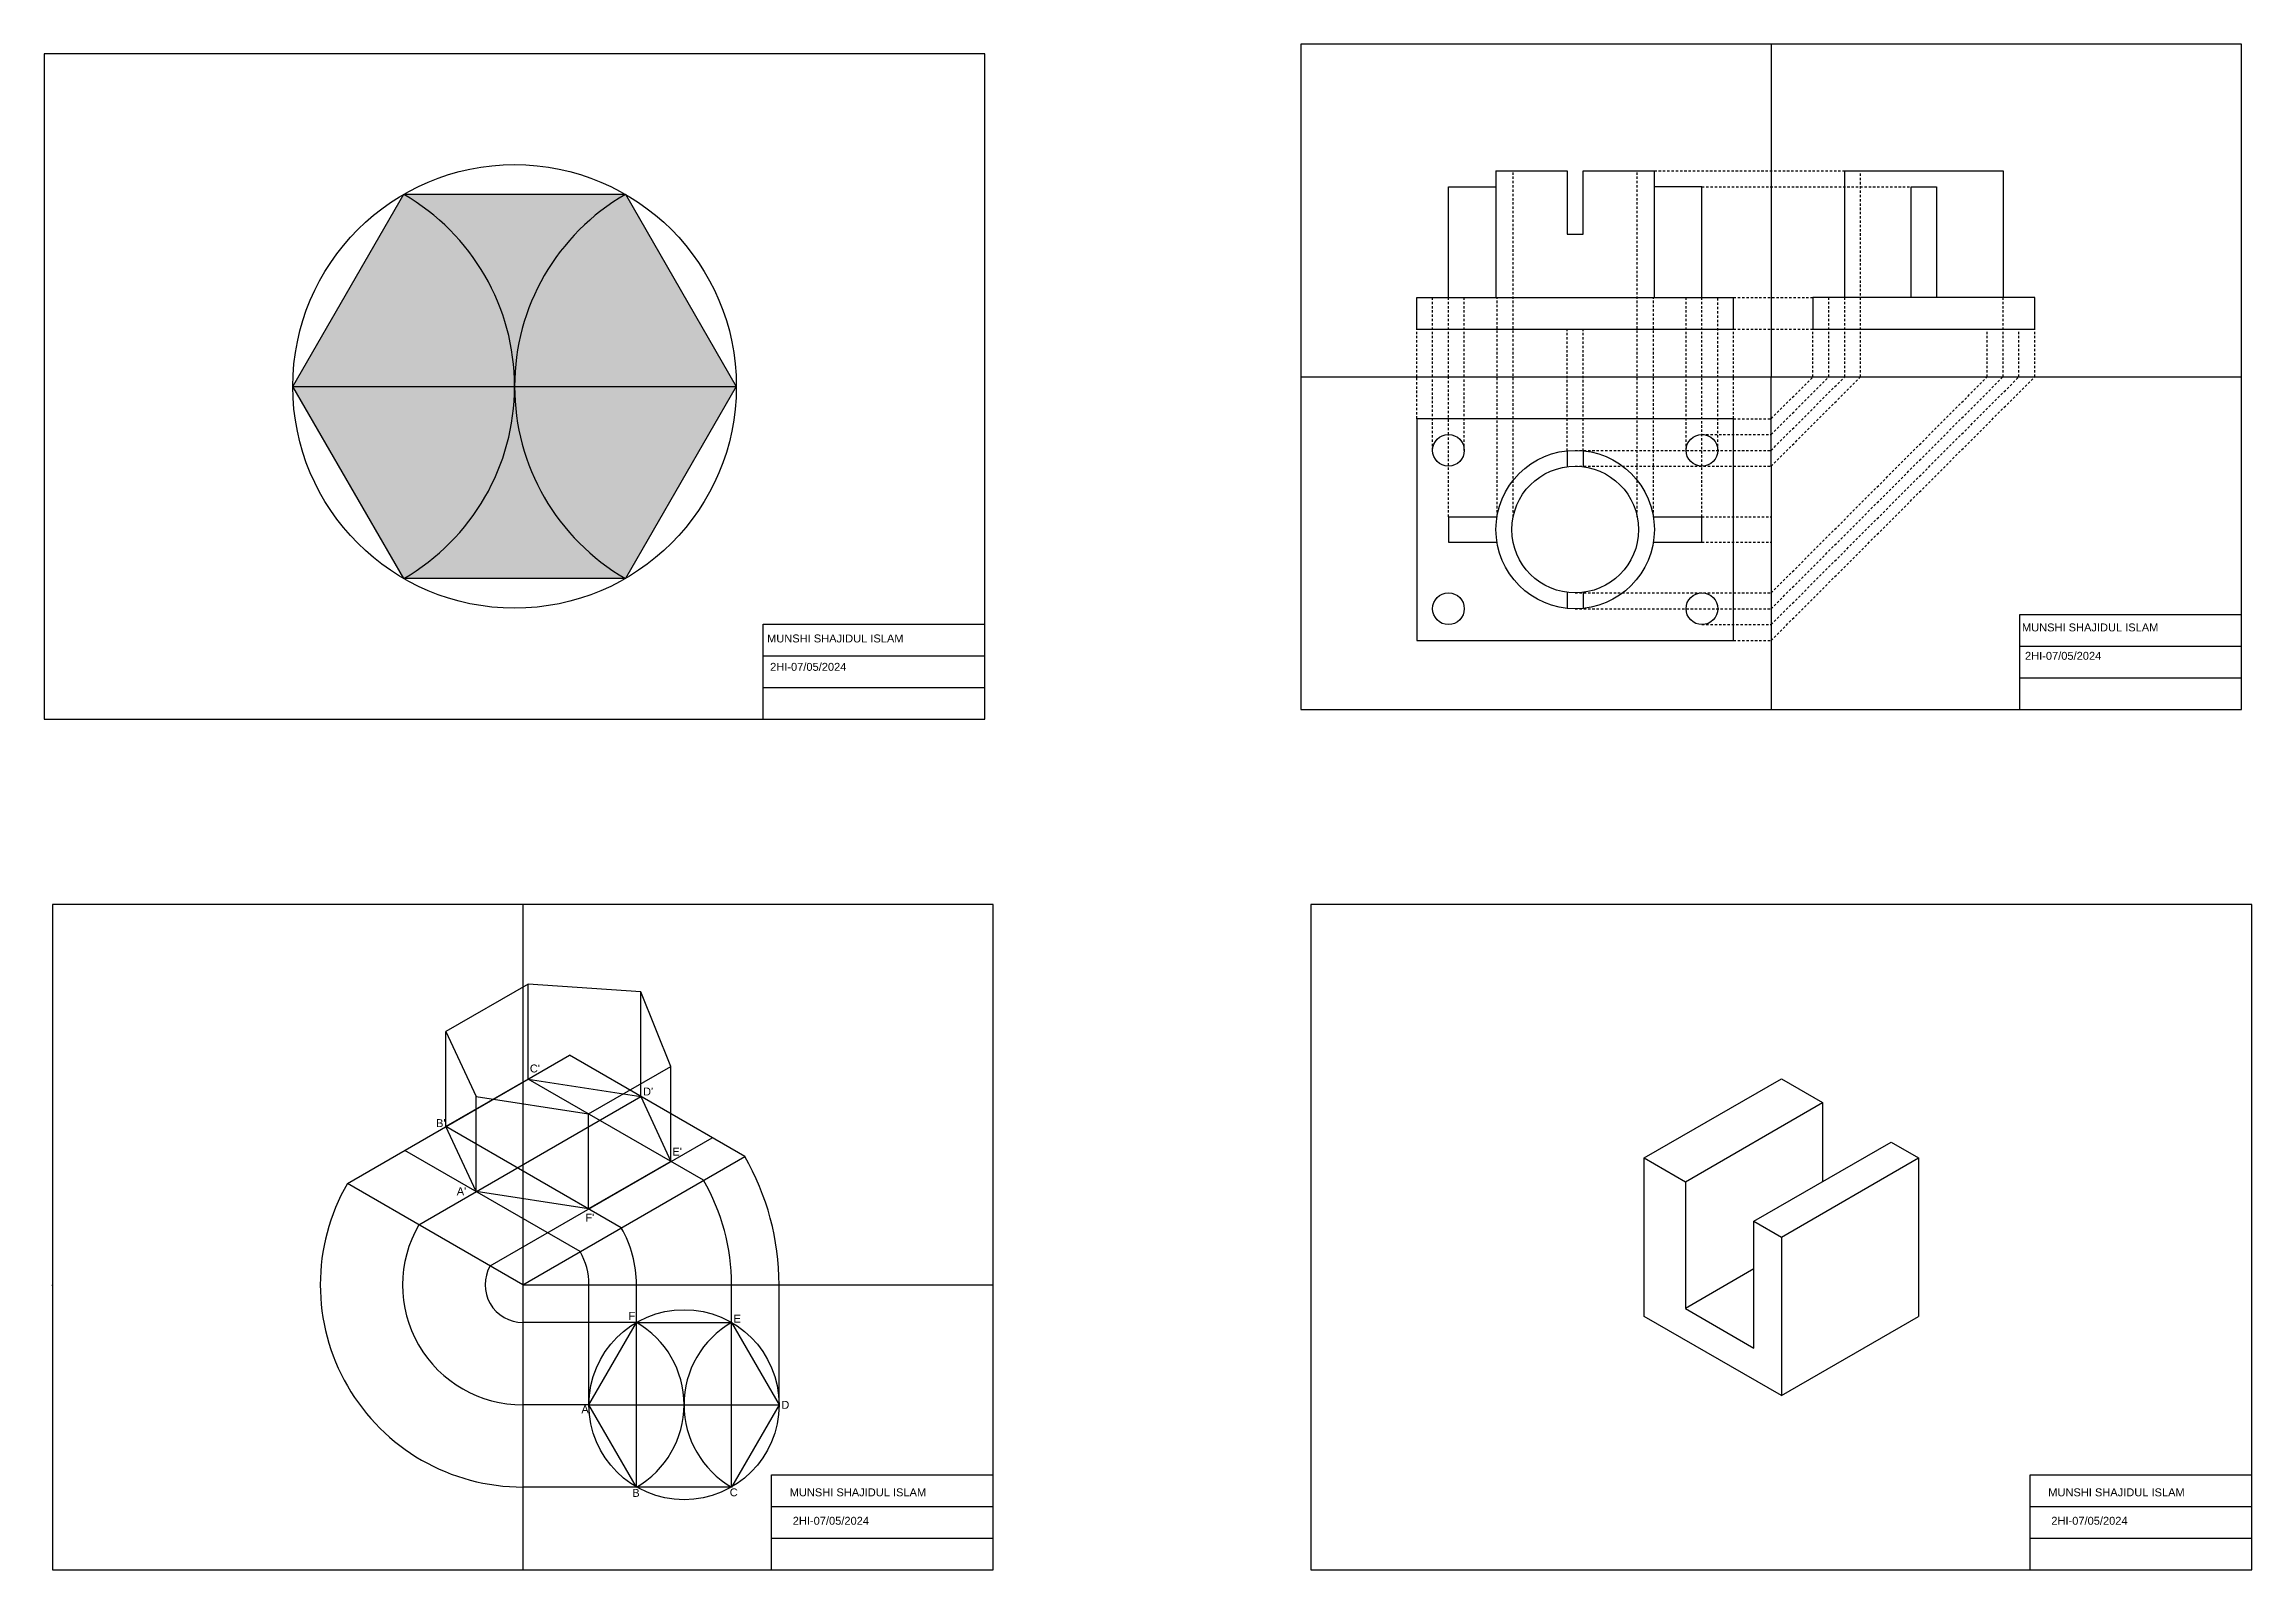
# Model space of a CAD drawing. Header units: millimetres. Extents: x -118128 to 24771, y 4545 to 7418.
# Drawn here: x 22955 to 23652, y 4545 to 5027 of the extents above; entities that cross this region are included whole.
import ezdxf

# ---------------------------------------------------------------- set-up
doc = ezdxf.new("R2010")
doc.units = ezdxf.units.MM
doc.linetypes.add('JIS_02_0.7', pattern=[1.35, 0.75, -0.6])
doc.layers.get('0').update_dxf_attribs({"color": 255})
doc.layers.add('costruzione', color=7, linetype='Continuous', true_color=0xffffff)
doc.layers.add('linee di costr.', color=7, linetype='Continuous', true_color=0x30a003)
for name, color, linetype in [('linee nascoste', 114, 'JIS_02_0.7'), ('sezione', 92, 'Continuous'), ('tav 1 2 3 cerchio', 181, 'Continuous')]:
    doc.layers.add(name, color=color, linetype=linetype)
doc.layers.add('pezzo meccanico', color=10, linetype='Continuous', lineweight=30)
doc.layers.add('squadratura', color=7, linetype='Continuous', plot=False)
doc.styles.get("Standard").update_dxf_attribs({"font": 'arial.ttf'})

msp = doc.modelspace()

# ---------------------------------------------------------------- hatches: boundary and pattern name
at = {"true_color": 0xffffff}
h = msp.add_hatch(color=7, dxfattribs=at)
h.set_gradient(color1=(0, 0, 255), color2=(229, 232, 120), tint=1, name='INVSPHERICAL')
h.paths.add_polyline_path([(23068.64, 4979.26), (23033.64, 4918.63), (23103.64, 4918.63, 0.267949)])
h.paths.add_polyline_path([(23138.64, 4979.26), (23068.64, 4979.26, -0.267949), (23103.64, 4918.63, -0.267949)])
h.paths.add_polyline_path([(23138.64, 4979.26, 0.267949), (23103.64, 4918.63), (23173.64, 4918.63)])
h.paths.add_polyline_path([(23173.64, 4918.63), (23103.64, 4918.63, 0.267949), (23138.64, 4858.01)])
h.paths.add_polyline_path([(23103.64, 4918.63, -0.267949), (23068.64, 4858.01), (23138.64, 4858.01, -0.267949)])
h.paths.add_polyline_path([(23103.64, 4918.63), (23033.64, 4918.63), (23068.64, 4858.01, 0.267949)])

# ---------------------------------------------------------------- linework, layer by layer
at = {"color": 7, "true_color": 0xffffff}
msp.add_lwpolyline([(23033.64, 4918.63), (23068.64, 4979.26), (23138.64, 4979.26), (23173.64, 4918.63), (23138.64, 4858.01), (23068.64, 4858.01), (23033.64, 4918.63)], dxfattribs=at)
at = {"layer": 'costruzione'}
for p, q in [((23500.31, 5026.66), (23500.31, 4921.66)), ((23583.52, 4936.66), (23583.52, 4936.66)), ((23351.81, 4921.66), (23648.81, 4921.66)), ((23500.31, 4908.45), (23500.31, 4921.66)), ((23500.31, 4903.45), (23500.31, 4908.45)), ((23500.31, 4898.45), (23500.31, 4903.45)), ((23500.31, 4893.45), (23500.31, 4898.45)), ((23500.31, 4893.45), (23500.31, 4816.66)), ((23106.26, 4755.11), (23106.26, 4545.11)), ((23143.51, 4694.5), (23143.51, 4697.5)), ((23460.25, 4675.11), (23503.55, 4700.11)), ((23503.55, 4700.11), (23516.54, 4692.61)), ((23473.24, 4667.61), (23516.54, 4692.61)), ((23516.54, 4692.61), (23516.54, 4667.61)), ((23494.89, 4655.11), (23538.19, 4680.11)), ((23538.19, 4680.11), (23546.85, 4675.11)), ((23106.26, 4635.12), (23176.28, 4675.58)), ((23460.25, 4625.11), (23460.25, 4675.11)), ((23460.25, 4675.11), (23473.24, 4667.61)), ((23503.55, 4650.11), (23546.85, 4675.11)), ((23546.85, 4675.11), (23546.85, 4625.11)), ((23106.26, 4635.12), (23050.85, 4667.04)), ((23473.24, 4667.61), (23473.24, 4627.61)), ((23494.89, 4615.11), (23494.89, 4655.11)), ((23494.89, 4655.11), (23503.55, 4650.11)), ((23503.55, 4650.11), (23503.55, 4600.11)), ((22957.56, 4635), (22957.76, 4635)), ((23106.26, 4635.12), (23254.76, 4635.12)), ((23494.89, 4640.11), (23473.24, 4627.61)), ((23473.24, 4627.61), (23494.89, 4615.11)), ((23503.55, 4600.11), (23460.25, 4625.11)), ((23503.55, 4600.11), (23546.85, 4625.11))]:
    msp.add_line(p, q, dxfattribs=at)
msp.add_circle((23157.13, 4597.22), 30, dxfattribs=at)
for centre, start, end in [((23127.13, 4597.22), 300, 60), ((23187.13, 4597.22), 120, 240)]:
    msp.add_arc(centre, 30, start, end, dxfattribs=at)
at = {"layer": 'linee di costr.', "color": 7, "true_color": 0xffffff}
msp.add_line((23033.64, 4918.63), (23173.64, 4918.63), dxfattribs=at)
at = {"layer": 'linee di costr.'}
for p, q in [((23050.85, 4667.04), (23120.96, 4707.52)), ((23176.28, 4675.58), (23120.96, 4707.52)), ((23163.29, 4668.07), (23107.96, 4700.01)), ((23073.43, 4654.03), (23143.51, 4694.5)), ((23137.31, 4653.06), (23081.98, 4685.01)), ((23124.33, 4645.56), (23068.98, 4677.51)), ((23095.94, 4641.06), (23166, 4681.51)), ((23127.13, 4597.22), (23127.13, 4635.12)), ((23142.13, 4571.24), (23142.13, 4635.12)), ((23172.13, 4571.24), (23172.13, 4635.12)), ((23187.13, 4597.22), (23187.13, 4635.12)), ((23142.13, 4623.2), (23106.26, 4623.2)), ((23127.13, 4597.22), (23106.26, 4597.22)), ((23127.13, 4597.22), (23187.13, 4597.22)), ((23142.13, 4571.24), (23106.26, 4571.24))]:
    msp.add_line(p, q, dxfattribs=at)
at = {"layer": 'linee di costr.', "color": 7, "true_color": 0xffffff}
for centre, start, end in [((23033.64, 4918.63), 300, 60), ((23173.64, 4918.63), 120, 240)]:
    msp.add_arc(centre, 70, start, end, dxfattribs=at)
at = {"layer": 'linee di costr.'}
for centre, radius, start, end in [((23106.26, 4635.12), 80.87, 0, 30.02479), ((23106.18, 4635.12), 63.88, 150.01214, 270.07454), ((23106.26, 4635.12), 65.87, 0, 30.02479), ((23106.06, 4635), 37.78, 149.74875, 270.30083), ((23106.26, 4635.12), 35.87, 0, 30.02479), ((23106.26, 4635.12), 20.87, 0, 30.02479), ((23106.26, 4635.12), 11.91, 150.04958, 270)]:
    msp.add_arc(centre, radius, start, end, dxfattribs=at)
at = {"layer": 'linee nascoste'}
for p, q in [((23418.85, 4877.45), (23418.85, 4986.66)), ((23458.04, 4877.45), (23458.04, 4986.66)), ((23463.45, 4986.66), (23523.52, 4986.66)), ((23528.52, 4921.66), (23528.52, 4986.66)), ((23478.45, 4981.66), (23544.52, 4981.66)), ((23413.77, 4877.45), (23413.77, 4946.66)), ((23463.13, 4877.45), (23463.13, 4946.66)), ((23483.45, 4898.45), (23483.45, 4946.66)), ((23488.45, 4946.66), (23513.52, 4946.66)), ((23518.52, 4921.66), (23518.52, 4946.66)), ((23523.52, 4921.66), (23523.52, 4946.66)), ((23573.52, 4921.66), (23573.52, 4946.66)), ((23435.95, 4898.32), (23435.95, 4936.66)), ((23440.95, 4898.32), (23440.95, 4936.66)), ((23488.45, 4936.66), (23513.52, 4936.66)), ((23513.52, 4921.66), (23513.52, 4936.66)), ((23568.52, 4921.66), (23568.52, 4936.66)), ((23578.52, 4921.66), (23578.52, 4936.66)), ((23583.52, 4921.66), (23583.52, 4936.66)), ((23500.31, 4908.45), (23513.52, 4921.66)), ((23500.31, 4903.45), (23518.52, 4921.66)), ((23500.31, 4898.45), (23523.52, 4921.66)), ((23500.31, 4893.45), (23528.52, 4921.66)), ((23500.31, 4853.45), (23568.52, 4921.66)), ((23500.31, 4848.45), (23573.52, 4921.66)), ((23500.31, 4843.45), (23578.52, 4921.66)), ((23500.31, 4838.45), (23583.52, 4921.66)), ((23488.45, 4908.45), (23500.31, 4908.45)), ((23478.45, 4903.45), (23500.31, 4903.45)), ((23438.45, 4898.45), (23500.31, 4898.45)), ((23438.45, 4893.45), (23500.31, 4893.45)), ((23478.45, 4877.45), (23500.31, 4877.45)), ((23478.45, 4869.45), (23500.31, 4869.45)), ((23438.45, 4853.45), (23500.31, 4853.45)), ((23438.45, 4848.45), (23500.31, 4848.45)), ((23478.45, 4843.45), (23500.31, 4843.45)), ((23488.45, 4838.45), (23500.31, 4838.45))]:
    msp.add_line(p, q, dxfattribs=at)
for points in [[(23393.45, 4898.45), (23393.45, 4921.66), (23393.45, 4946.66)], [(23398.45, 4877.45), (23398.45, 4903.45), (23398.45, 4921.66), (23398.45, 4946.66)], [(23403.45, 4898.45), (23403.45, 4921.66), (23403.45, 4946.66)], [(23473.45, 4898.45), (23473.45, 4921.66), (23473.45, 4946.66)], [(23478.45, 4877.45), (23478.45, 4893.45), (23478.45, 4921.66), (23478.45, 4946.66)], [(23388.45, 4908.45), (23388.45, 4921.66), (23388.45, 4936.66)], [(23488.45, 4908.45), (23488.45, 4921.66), (23488.45, 4936.66)]]:
    msp.add_lwpolyline(points, dxfattribs=at)
at = {"layer": 'pezzo meccanico'}
for p, q in [((23413.45, 4986.66), (23413.45, 4946.66)), ((23413.45, 4986.66), (23435.95, 4986.66)), ((23435.95, 4986.66), (23435.95, 4966.66)), ((23440.95, 4966.66), (23440.95, 4986.66)), ((23440.95, 4986.66), (23463.45, 4986.66)), ((23463.45, 4946.66), (23463.45, 4986.66)), ((23523.52, 4946.66), (23523.52, 4986.66)), ((23523.52, 4986.66), (23573.52, 4986.66)), ((23573.52, 4986.66), (23573.52, 4946.66)), ((23398.45, 4946.66), (23398.45, 4981.66)), ((23398.45, 4981.66), (23413.45, 4981.66)), ((23478.45, 4981.66), (23463.45, 4981.66)), ((23478.45, 4946.66), (23478.45, 4981.66)), ((23544.52, 4946.66), (23544.52, 4981.66)), ((23544.52, 4981.66), (23552.52, 4981.66)), ((23552.52, 4981.66), (23552.52, 4946.66)), ((23435.95, 4966.66), (23440.95, 4966.66)), ((23388.45, 4936.66), (23388.45, 4946.66)), ((23388.45, 4946.66), (23488.45, 4946.66)), ((23488.45, 4936.66), (23488.45, 4946.66)), ((23583.52, 4946.66), (23513.52, 4946.66)), ((23513.52, 4946.66), (23513.52, 4936.66)), ((23583.52, 4936.66), (23583.52, 4946.66)), ((23388.45, 4936.66), (23488.45, 4936.66)), ((23513.52, 4936.66), (23583.52, 4936.66)), ((23435.95, 4898.32), (23435.95, 4893.29)), ((23440.95, 4898.32), (23440.95, 4893.29)), ((23398.45, 4877.45), (23413.77, 4877.45)), ((23463.13, 4877.45), (23478.45, 4877.45)), ((23398.45, 4869.45), (23413.77, 4869.45)), ((23463.13, 4869.45), (23478.45, 4869.45)), ((23435.95, 4853.61), (23435.95, 4848.57)), ((23440.95, 4853.61), (23440.95, 4848.57))]:
    msp.add_line(p, q, dxfattribs=at)
msp.add_lwpolyline([(23488.45, 4838.45), (23488.45, 4908.45), (23388.45, 4908.45), (23388.45, 4838.45)], close=True, dxfattribs=at)
for points in [[(23398.45, 4877.45), (23398.45, 4869.45)], [(23478.45, 4869.45), (23478.45, 4877.45)]]:
    msp.add_lwpolyline(points, dxfattribs=at)
for centre, radius in [((23398.45, 4898.45), 5), ((23478.45, 4898.45), 5), ((23438.45, 4873.45), 25), ((23438.45, 4873.45), 20), ((23398.45, 4848.45), 5), ((23478.45, 4848.45), 5)]:
    msp.add_circle(centre, radius, dxfattribs=at)
at = {"layer": 'sezione'}
for p, q in [((23107.96, 4730.01), (23081.98, 4715.01)), ((23107.96, 4700.01), (23107.96, 4730.01)), ((23143.51, 4727.5), (23107.96, 4730.01)), ((23143.51, 4697.5), (23143.51, 4727.5)), ((23153, 4704.01), (23143.51, 4727.5)), ((23081.98, 4685.01), (23081.98, 4715.01)), ((23081.98, 4715.01), (23091.53, 4694.49)), ((23107.96, 4700.01), (23081.98, 4685.01)), ((23107.96, 4700.01), (23143.51, 4694.5)), ((23127.02, 4689.01), (23153, 4704.01)), ((23153, 4674.01), (23153, 4704.01)), ((23091.53, 4664.49), (23091.53, 4694.49)), ((23091.53, 4694.49), (23127.02, 4689.01)), ((23143.51, 4694.5), (23153, 4674.01)), ((23091.53, 4664.49), (23081.98, 4685.01)), ((23127.02, 4659.01), (23127.02, 4689.01)), ((23153, 4674.01), (23127.02, 4659.01)), ((23127.02, 4659.01), (23091.53, 4664.49))]:
    msp.add_line(p, q, dxfattribs=at)
msp.add_lwpolyline([(23142.13, 4623.2), (23172.13, 4623.2), (23187.13, 4597.22), (23172.13, 4571.24), (23142.13, 4571.24), (23127.13, 4597.22), (23142.13, 4623.2)], dxfattribs=at)
at = {"layer": 'squadratura'}
for p, q in [((23182.14, 4813.63), (23182.14, 4843.63)), ((23182.14, 4843.63), (23252.14, 4843.63)), ((23578.81, 4836.66), (23648.81, 4836.66)), ((23182.14, 4833.63), (23252.14, 4833.63)), ((23182.14, 4823.63), (23252.14, 4823.63)), ((23578.81, 4826.66), (23648.81, 4826.66)), ((23184.76, 4565.11), (23254.76, 4565.11)), ((23582.05, 4565.11), (23652.05, 4565.11)), ((23184.76, 4555.11), (23254.76, 4555.11)), ((23582.05, 4555.11), (23652.05, 4555.11))]:
    msp.add_line(p, q, dxfattribs=at)
for points in [[(23351.81, 4816.66), (23648.81, 4816.66), (23648.81, 5026.66), (23351.81, 5026.66)], [(22957.76, 4545.11), (23254.76, 4545.11), (23254.76, 4755.11), (22957.76, 4755.11)], [(23355.05, 4545.11), (23652.05, 4545.11), (23652.05, 4755.11), (23355.05, 4755.11)]]:
    msp.add_lwpolyline(points, close=True, dxfattribs=at)
for points in [[(22955.14, 4813.63), (23252.14, 4813.63), (23252.14, 5023.63), (22955.14, 5023.63), (22955.14, 4813.63)], [(23578.81, 4816.66), (23578.81, 4846.66), (23648.81, 4846.66)], [(23184.76, 4545.11), (23184.76, 4575.11), (23254.76, 4575.11)], [(23582.05, 4545.11), (23582.05, 4575.11), (23652.05, 4575.11)]]:
    msp.add_lwpolyline(points, dxfattribs=at)
at = {"layer": 'tav 1 2 3 cerchio', "color": 7, "true_color": 0xffffff}
msp.add_circle((23103.64, 4918.63), 70, dxfattribs=at)

# ---------------------------------------------------------------- texts
at = {"char_height": 2.5, "attachment_point": 1}
for s, width, insert in [('MUNSHI SHAJIDUL ISLAM', 57.2846, (23579.48, 4843.81)), ('MUNSHI SHAJIDUL ISLAM', 57.2846, (23183.35, 4840.33)), ('{\\C256;\\c16777215;2HI-07/05/2024}', 45.1569, (23184.31, 4831.37)), ('{\\C256;\\c16777215;2HI-07/05/2024}', 45.1569, (23580.44, 4834.85)), ('MUNSHI SHAJIDUL ISLAM', 57.2846, (23190.49, 4570.82)), ('MUNSHI SHAJIDUL ISLAM', 57.2846, (23587.78, 4570.82)), ('{\\C256;\\c16777215;2HI-07/05/2024}', 45.1569, (23191.45, 4561.85)), ('{\\C256;\\c16777215;2HI-07/05/2024}', 45.1569, (23588.75, 4561.85))]:
    msp.add_mtext_dynamic_manual_height_columns(s, width=width, gutter_width=12.5, heights=[0], dxfattribs=dict(at, insert=insert))
at = {"layer": 'costruzione', "char_height": 2.5, "attachment_point": 1}
for s, insert in [("C'", (23108.46, 4704.6)), ("D'", (23144.19, 4697.33)), ("B'", (23078.84, 4687.36)), ("E'", (23153.45, 4678.36)), ("A'", (23085.39, 4665.84)), ("F'", (23126, 4657.53)), ('F', (23139.62, 4626.51)), ('E', (23172.76, 4625.66)), ('A', (23124.73, 4597.03)), ('D', (23187.84, 4598.44)), ('B', (23140.79, 4570.65)), ('C', (23171.56, 4570.82))]:
    msp.add_mtext_dynamic_manual_height_columns(s, width=3.5975, gutter_width=12.5, heights=[0], dxfattribs=dict(at, insert=insert))

doc.saveas('drawing.dxf')
